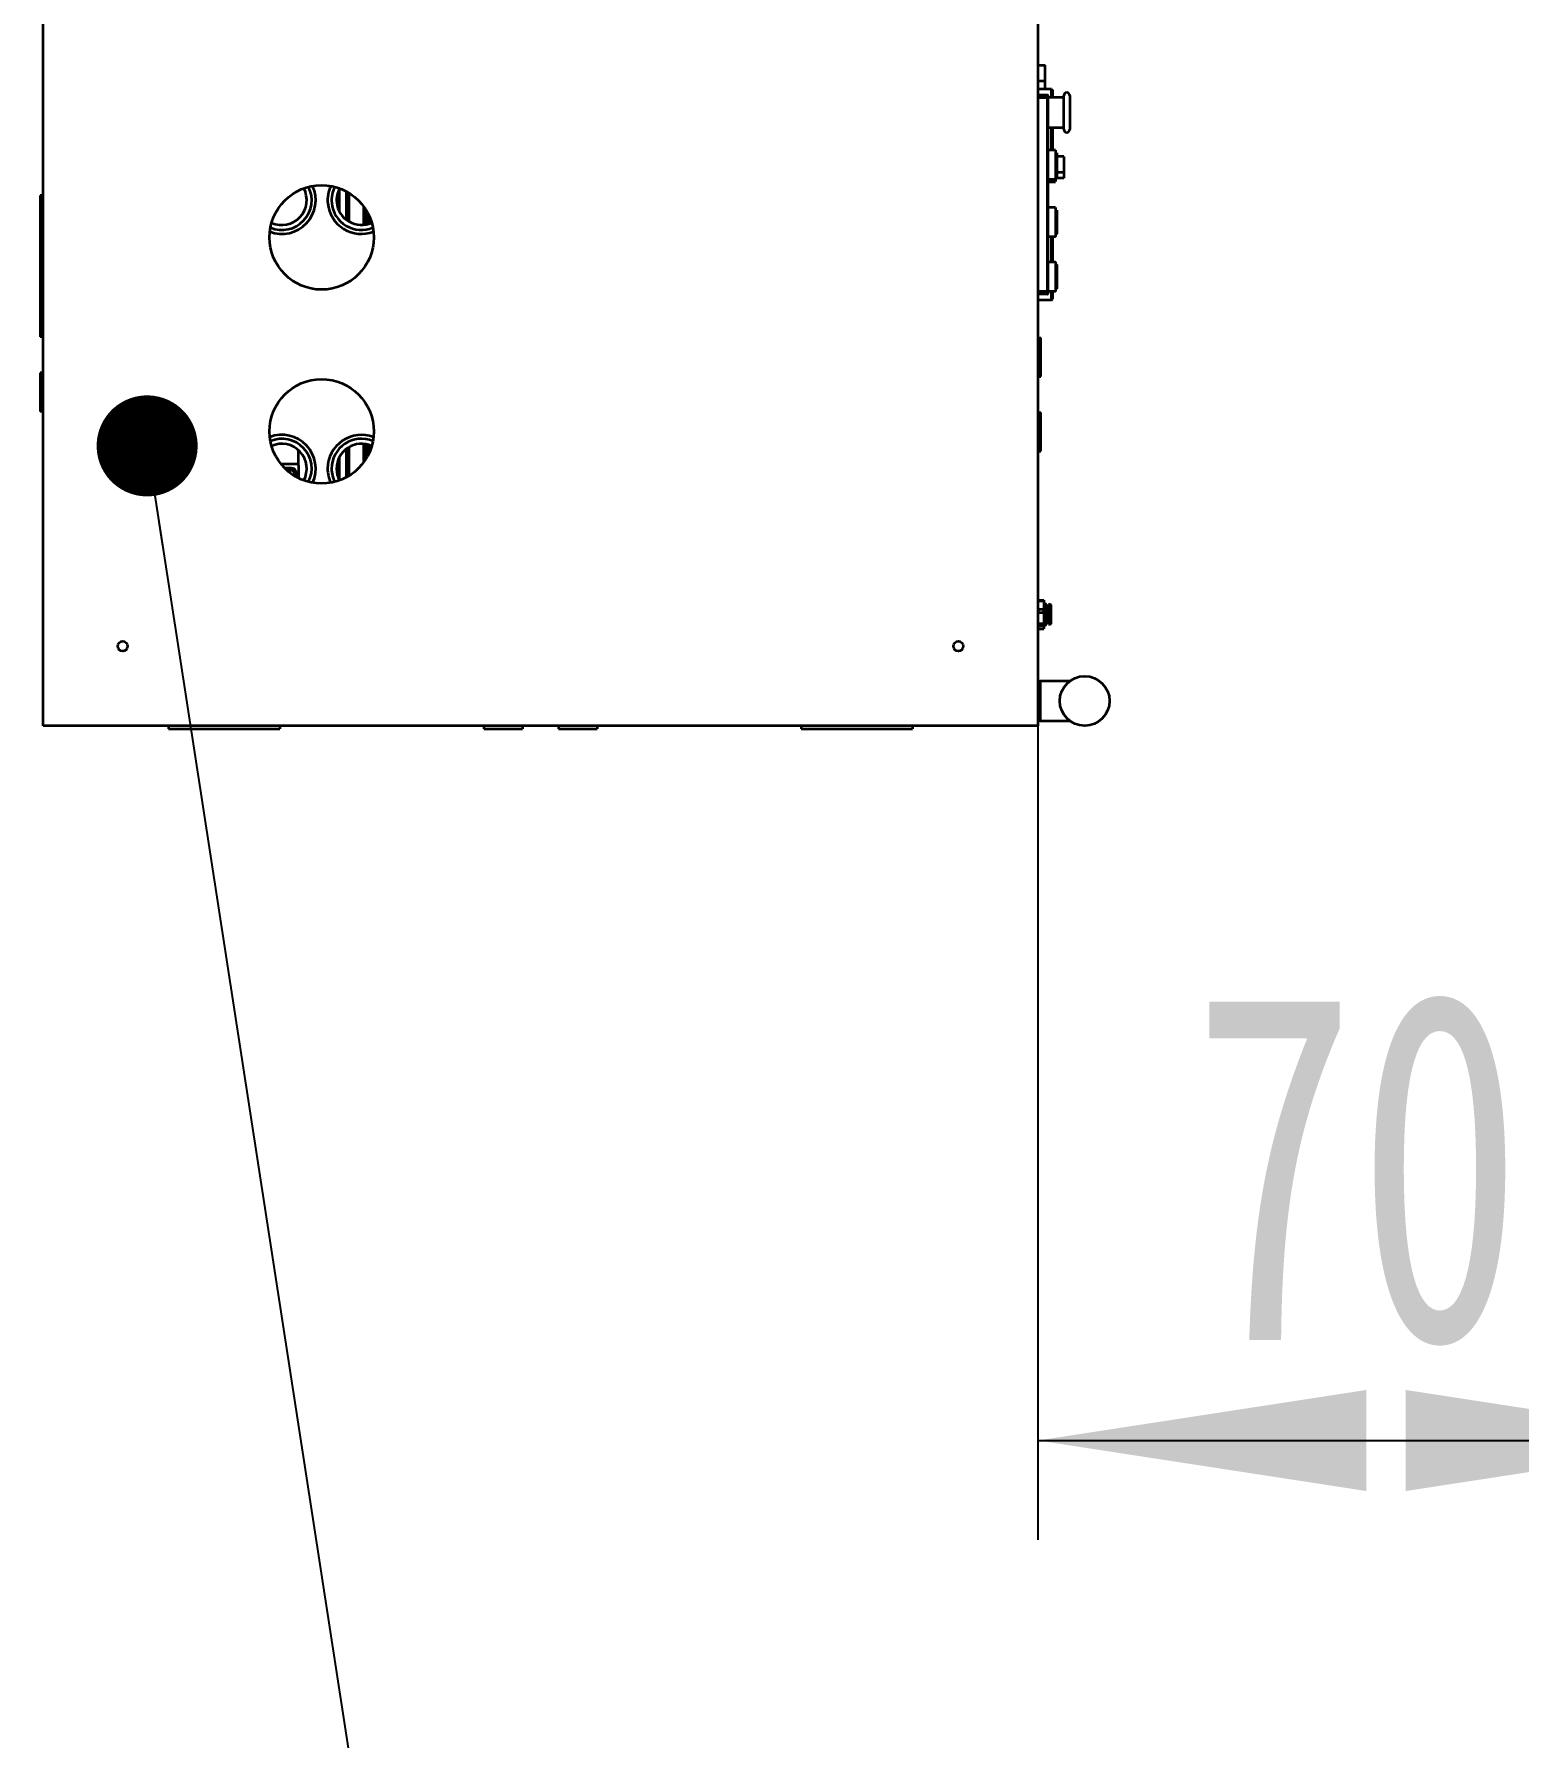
# Model space of a CAD drawing. Header units: millimetres. Extents: x 0 to 420, y 0 to 297.
# Drawn here: x 293.23 to 308.15, y 128.02 to 145.15 of the extents above; entities that cross this region are included whole.
import ezdxf

# ---------------------------------------------------------------- set-up
doc = ezdxf.new("R2010")
doc.units = ezdxf.units.MM
doc.layers.add('尺寸线层', color=150, linetype='Continuous')
doc.styles.add('SLDTEXTSTYLE2', font='TXT', dxfattribs={"width": 0.7})
doc.dimstyles.new('SLDDIMSTYLE0', dxfattribs={"dimtxt": 3.5, "dimasz": 3.302, "dimexe": 0, "dimexo": 0.0625, "dimgap": 0.875, "dimtad": 1, "dimdec": 1, "dimlfac": 100, "dimrnd": 1e-09, "dimzin": 12, "dimdsep": 46, "dimtxsty": 'SLDTEXTSTYLE2', "dimsah": 1, "dimcen": 0.09, "dimadec": 0, "dimazin": 3, "dimtfac": 1, "dimtdec": 3, "dimtofl": 0, "dimtmove": 0, "dimatfit": 3, "dimfxl": 0, "dimfrac": 2, "dimtolj": 1, "dimtzin": 12, "dimarcsym": 0})
doc.dimstyles.new('SLDDIMSTYLE1', dxfattribs={"dimtxt": 0.18, "dimasz": 1.016, "dimexe": 0, "dimexo": 0.0625, "dimgap": 0, "dimtad": 0, "dimtih": 1, "dimtoh": 1, "dimdec": 0, "dimrnd": 1e-09, "dimzin": 0, "dimdsep": 46, "dimtxsty": 'Standard', "dimblk1": 'DOT', "dimblk2": 'DOT', "dimsah": 1, "dimcen": 0.09, "dimadec": 0, "dimazin": 0, "dimtfac": 1.016, "dimtdec": 0, "dimtofl": 0, "dimtmove": 0, "dimatfit": 3, "dimldrblk": 'DOT', "dimfxl": 0, "dimfrac": 2, "dimtolj": 1, "dimtzin": 0, "dimarcsym": 0})

# ---------------------------------------------------------------- blocks, each defined once
blk = doc.blocks.new('_D')
at = {"layer": '尺寸线层'}
for p, q in [((291.943, 202.641), (364.688, 202.641)), ((363.688, 202.641), (363.688, 128.58)), ((326.117, 128.58), (364.688, 128.58))]:
    blk.add_line(p, q, dxfattribs=at)
for points in [[(363.688, 202.641), (363.18, 199.339), (364.196, 199.339)], [(363.688, 128.58), (364.196, 131.882), (363.18, 131.882)]]:
    blk.add_solid(points, dxfattribs=at)
at = {"layer": '尺寸线层', "insert": (359.176, 158.538), "char_height": 3.5, "attachment_point": 1, "rotation": 90, "style": 'SLDTEXTSTYLE2'}
blk.add_mtext('7406.11', dxfattribs=at)
blk = doc.blocks.new('_D_5')
at = {"layer": '尺寸线层'}
for p, q in [((303.317, 138.192), (303.317, 130.008)), ((303.317, 131.008), (310.317, 131.008))]:
    blk.add_line(p, q, dxfattribs=at)
for points in [[(303.317, 131.008), (306.619, 130.5), (306.619, 131.516)], [(310.317, 131.008), (307.015, 131.516), (307.015, 130.5)]]:
    blk.add_solid(points, dxfattribs=at)
at = {"layer": '尺寸线层', "insert": (304.858, 135.519), "char_height": 3.5, "attachment_point": 1, "style": 'SLDTEXTSTYLE2'}
blk.add_mtext('700', dxfattribs=at)
blk = doc.blocks.new('_Dot')
at = {"color": 0, "linetype": 'ByBlock', "lineweight": -2}
blk.add_line((-0.5, 0), (-1, 0), dxfattribs=at)
at = {"color": 0, "linetype": 'ByBlock', "const_width": 0.5}
blk.add_lwpolyline([(-0.25, 0, 1), (0.25, 0, 1)], format="xyb", close=True, dxfattribs=at)

msp = doc.modelspace()

# ---------------------------------------------------------------- linework, layer by layer
at = {"color": 7, "linetype": 'Continuous', "lineweight": 35}
for p, q in [((293.317, 138.1922), (293.317, 151.2922)), ((303.317, 151.2922), (303.317, 138.1922)), ((303.317, 144.8322), (303.391, 144.8322)), ((303.391, 144.6772), (303.391, 144.8322)), ((303.317, 144.6772), (303.391, 144.6772)), ((303.317, 144.5983), (303.3177, 144.5983)), ((303.452, 144.5922), (303.317, 144.5922)), ((303.391, 144.5922), (303.391, 144.6772)), ((303.452, 144.5072), (303.452, 144.5922)), ((303.452, 144.5922), (303.462, 144.5822)), ((303.462, 144.5822), (303.462, 144.5072)), ((303.317, 144.5342), (303.412, 144.5342)), ((303.412, 144.5042), (303.317, 144.5042)), ((303.412, 144.5042), (303.412, 144.5342)), ((303.412, 142.5602), (303.412, 144.5042)), ((303.412, 144.5042), (303.417, 144.5042)), ((303.417, 144.5292), (303.417, 144.5042)), ((303.577, 144.5072), (303.417, 144.5072)), ((303.417, 144.5042), (303.417, 142.5602)), ((303.577, 144.262), (303.577, 144.2621)), ((303.637, 144.2621), (303.637, 144.262)), ((303.417, 144.2072), (303.577, 144.2072)), ((303.452, 143.9778), (303.452, 144.2072)), ((303.462, 144.2072), (303.462, 143.9778)), ((303.493, 143.9778), (303.417, 143.9778)), ((303.5077, 143.9528), (303.4924, 143.9528)), ((303.577, 143.9163), (303.507, 143.9163)), ((303.577, 143.9163), (303.577, 143.7554)), ((303.4924, 143.7128), (303.5077, 143.7128)), ((303.577, 143.7554), (303.507, 143.7554)), ((303.577, 143.7554), (303.577, 143.6972)), ((296.292, 143.5862), (296.292, 143.3683)), ((296.367, 143.2772), (296.367, 143.5639)), ((296.3944, 143.2594), (296.3944, 143.548)), ((303.417, 143.6878), (303.493, 143.6878)), ((303.417, 143.6622), (303.493, 143.6622)), ((303.4924, 143.6872), (303.5077, 143.6872)), ((303.577, 143.6972), (303.507, 143.6972)), ((293.317, 143.5222), (293.287, 143.5222)), ((293.287, 143.5222), (293.287, 142.4922)), ((296.5397, 143.2283), (296.5397, 143.4137)), ((296.567, 143.2323), (296.567, 143.3727)), ((303.493, 143.4022), (303.417, 143.4022)), ((303.5077, 143.3772), (303.4924, 143.3772)), ((296.587, 143.3362), (296.587, 143.2372)), ((296.6144, 143.2703), (296.6144, 143.247)), ((303.417, 143.1122), (303.493, 143.1122)), ((303.452, 142.8522), (303.452, 143.1122)), ((303.462, 143.1122), (303.462, 142.8522)), ((303.4924, 143.1372), (303.5077, 143.1372)), ((303.493, 142.8522), (303.417, 142.8522)), ((303.5077, 142.8272), (303.4924, 142.8272)), ((303.317, 142.5602), (303.412, 142.5602)), ((303.412, 142.5302), (303.317, 142.5302)), ((303.412, 142.5602), (303.417, 142.5602)), ((303.412, 142.5302), (303.412, 142.5602)), ((303.417, 142.5622), (303.493, 142.5622)), ((303.417, 142.5602), (303.417, 142.5352)), ((303.452, 142.4722), (303.452, 142.5622)), ((303.462, 142.5622), (303.462, 142.4822)), ((303.4924, 142.5872), (303.5077, 142.5872)), ((293.317, 142.4922), (293.287, 142.4922)), ((293.287, 142.4922), (293.287, 142.1022)), ((303.452, 142.4722), (303.317, 142.4722)), ((303.452, 142.4722), (303.462, 142.4822)), ((293.317, 142.1022), (293.287, 142.1022)), ((303.317, 142.0922), (303.347, 142.0922)), ((303.347, 141.7022), (303.347, 142.0922)), ((293.287, 141.7422), (293.287, 141.3522)), ((293.317, 141.7422), (293.287, 141.7422)), ((303.317, 141.7022), (303.347, 141.7022)), ((293.317, 141.3522), (293.287, 141.3522)), ((303.317, 141.3422), (303.347, 141.3422)), ((303.347, 140.9522), (303.347, 141.3422)), ((296.367, 140.6906), (296.367, 140.9772)), ((296.3944, 140.7065), (296.3944, 140.9951)), ((296.5397, 140.8408), (296.5397, 141.0262)), ((296.567, 140.8818), (296.567, 141.0222)), ((296.587, 140.9822), (296.567, 140.9822)), ((296.587, 141.0172), (296.587, 140.9183)), ((296.6144, 141.0075), (296.6144, 140.9842)), ((295.7047, 140.8272), (295.871, 140.8272)), ((295.886, 140.8122), (295.871, 140.8272)), ((295.886, 140.8122), (295.886, 140.9615)), ((295.886, 140.8122), (295.886, 140.6808)), ((296.292, 140.8862), (296.292, 140.6683)), ((303.317, 140.9522), (303.347, 140.9522)), ((295.811, 140.7822), (295.7446, 140.7822)), ((295.811, 140.7602), (295.7678, 140.7602)), ((303.3195, 139.4566), (303.3195, 139.4459)), ((303.3195, 139.4566), (303.3745, 139.4566)), ((303.3745, 139.4459), (303.3195, 139.4459)), ((303.3745, 139.4566), (303.3745, 139.4459)), ((303.377, 139.455), (303.377, 139.4409)), ((303.377, 139.4409), (303.377, 139.3708)), ((303.3919, 139.4222), (303.377, 139.4222)), ((303.398, 139.4161), (303.3919, 139.4222)), ((303.3919, 139.4222), (303.3919, 139.4179)), ((303.3195, 139.3658), (303.3195, 139.3282)), ((303.3195, 139.3658), (303.3745, 139.3658)), ((303.3745, 139.3282), (303.3195, 139.3282)), ((303.3745, 139.3658), (303.3745, 139.3282)), ((303.377, 139.3708), (303.377, 139.3215)), ((303.377, 139.3215), (303.377, 139.2281)), ((303.3919, 139.4179), (303.3919, 139.2022)), ((303.398, 139.4161), (303.398, 139.412)), ((303.398, 139.412), (303.398, 139.2084)), ((303.3996, 139.3997), (303.398, 139.3997)), ((303.402, 139.3973), (303.3996, 139.3997)), ((303.3996, 139.3997), (303.3996, 139.3963)), ((303.3996, 139.3963), (303.3996, 139.2247)), ((303.4044, 139.3997), (303.402, 139.3973)), ((303.402, 139.3973), (303.402, 139.394)), ((303.402, 139.394), (303.402, 139.2271)), ((303.41, 139.3997), (303.4044, 139.3997)), ((303.4044, 139.3997), (303.4044, 139.3963)), ((303.4044, 139.3963), (303.4044, 139.2247)), ((303.41, 139.3997), (303.41, 139.3963)), ((303.41, 139.3963), (303.41, 139.2247)), ((303.425, 139.3867), (303.41, 139.3867)), ((303.444, 139.4102), (303.425, 139.4102)), ((303.425, 139.4102), (303.425, 139.4064)), ((303.425, 139.4064), (303.425, 139.2142)), ((303.447, 139.4072), (303.444, 139.4102)), ((303.444, 139.4102), (303.444, 139.4064)), ((303.444, 139.4064), (303.444, 139.2142)), ((303.447, 139.4072), (303.447, 139.4035)), ((303.447, 139.4035), (303.447, 139.2172)), ((303.3195, 139.2214), (303.3745, 139.2214)), ((303.3195, 139.2214), (303.3195, 139.1945)), ((303.3745, 139.1945), (303.3195, 139.1945)), ((303.3195, 139.1678), (303.3745, 139.1678)), ((303.3745, 139.2214), (303.3745, 139.1945)), ((303.377, 139.2281), (303.377, 139.1929)), ((303.377, 139.2022), (303.3919, 139.2022)), ((303.377, 139.1929), (303.377, 139.1695)), ((303.3919, 139.2022), (303.398, 139.2084)), ((303.398, 139.2247), (303.3996, 139.2247)), ((303.3996, 139.2247), (303.402, 139.2271)), ((303.402, 139.2271), (303.4044, 139.2247)), ((303.4044, 139.2247), (303.41, 139.2247)), ((303.41, 139.2377), (303.425, 139.2377)), ((303.425, 139.2142), (303.444, 139.2142)), ((303.444, 139.2142), (303.447, 139.2172)), ((303.317, 138.6422), (303.337, 138.6422)), ((303.337, 138.5922), (303.317, 138.5922)), ((303.337, 138.6422), (303.337, 138.5922)), ((303.3444, 138.6422), (303.337, 138.6422)), ((303.337, 138.5922), (303.337, 138.2922)), ((303.3444, 138.2422), (303.3444, 138.6422)), ((303.637, 138.6422), (303.3444, 138.6422)), ((303.317, 138.2922), (303.337, 138.2922)), ((303.337, 138.2422), (303.317, 138.2422)), ((303.337, 138.2922), (303.337, 138.2422)), ((303.337, 138.2422), (303.3444, 138.2422)), ((303.3444, 138.2422), (303.637, 138.2422)), ((303.317, 138.1922), (293.317, 138.1922)), ((294.577, 138.1922), (294.577, 138.1622)), ((294.577, 138.1622), (295.697, 138.1622)), ((295.697, 138.1922), (295.697, 138.1622)), ((297.747, 138.1922), (297.747, 138.1622)), ((297.747, 138.1622), (298.137, 138.1622)), ((298.137, 138.1922), (298.137, 138.1622)), ((298.497, 138.1922), (298.497, 138.1622)), ((298.497, 138.1622), (298.887, 138.1622)), ((298.887, 138.1922), (298.887, 138.1622)), ((300.937, 138.1922), (300.937, 138.1622)), ((300.937, 138.1622), (302.057, 138.1622)), ((302.057, 138.1922), (302.057, 138.1622))]:
    msp.add_line(p, q, dxfattribs=at)
for centre, radius in [((296.117, 143.1022), 0.525), ((296.117, 141.1522), 0.525), ((294.117, 138.9922), 0.05), ((302.517, 138.9922), 0.05), ((303.787, 138.4422), 0.25)]:
    msp.add_circle(centre, radius, dxfattribs=at)
for centre, radius, start, end in [((303.412, 144.5292), 0.005, 0, 90), ((303.607, 144.5272), 0.03, 0, 180), ((303.607, 144.1872), 0.03, 180, 0), ((295.717, 143.4772), 0.34, 249.00217, 24.69305), ((295.717, 143.4772), 0.3, 247.30862, 26.3866), ((295.717, 143.4772), 0.25, 245.4605, 28.23472), ((296.517, 143.4772), 0.34, 155.30695, 185.56401), ((296.517, 143.4772), 0.3, 153.6134, 185.56401), ((296.517, 143.4772), 0.25, 151.76528, 185.56401), ((296.517, 143.4772), 0.34, 185.56401, 290.99783), ((296.517, 143.4772), 0.3, 185.56401, 292.69138), ((296.517, 143.4772), 0.25, 185.56401, 294.5395), ((303.412, 142.5352), 0.005, 270, 0), ((295.717, 140.7772), 0.34, 335.30695, 110.99783), ((295.717, 140.7772), 0.3, 333.6134, 112.69138), ((295.717, 140.7772), 0.25, 331.76528, 114.5395), ((296.517, 140.7772), 0.34, 69.00217, 180), ((296.517, 140.7772), 0.3, 67.30862, 180), ((296.517, 140.7772), 0.25, 65.4605, 180), ((295.811, 140.7272), 0.055, 325.89837, 90), ((295.811, 140.7272), 0.033, 323.79025, 90), ((296.517, 140.7772), 0.34, 180, 204.69305), ((296.517, 140.7772), 0.3, 180, 206.3866), ((296.517, 140.7772), 0.25, 180, 208.23472)]:
    msp.add_arc(centre, radius, start, end, dxfattribs=at)
for points, knots in [([(303.417, 144.5072), (303.417, 144.5072), (303.417, 144.5076), (303.417, 144.5068), (303.417, 144.506)], [0, 0, 0, 0, 0.0656974, 1, 1, 1, 1]), ([(303.577, 144.2621), (303.577, 144.2717), (303.577, 144.2908), (303.577, 144.3231), (303.577, 144.3564), (303.577, 144.3898), (303.577, 144.4219), (303.577, 144.4516), (303.577, 144.4776), (303.577, 144.499), (303.577, 144.5151), (303.577, 144.5244), (303.577, 144.5283), (303.577, 144.5272), (303.577, 144.5272)], [0, 0, 0, 0, 0.0906819, 0.1813637, 0.2720456, 0.3627274, 0.4534093, 0.5440912, 0.634773, 0.7254549, 0.8161368, 0.9068186, 0.9975005, 1, 1, 1, 1]), ([(303.637, 144.5272), (303.637, 144.5265), (303.637, 144.5252), (303.637, 144.5149), (303.637, 144.499), (303.637, 144.4776), (303.637, 144.4516), (303.637, 144.4219), (303.637, 144.3898), (303.637, 144.3564), (303.637, 144.3231), (303.637, 144.2908), (303.637, 144.2717), (303.637, 144.2621)], [0, 0, 0, 0, 0.0909091, 0.1818182, 0.2727273, 0.3636363, 0.4545454, 0.5454545, 0.6363636, 0.7272727, 0.8181818, 0.9090909, 1, 1, 1, 1]), ([(303.637, 144.262), (303.637, 144.2531), (303.637, 144.2354), (303.637, 144.2145), (303.637, 144.1989), (303.637, 144.189), (303.637, 144.1879), (303.637, 144.1873)], [0, 0, 0, 0, 0.2011088, 0.4022177, 0.6033265, 0.8044353, 1, 1, 1, 1]), ([(303.493, 143.9776), (303.493, 143.9772), (303.493, 143.9763), (303.493, 143.9682), (303.493, 143.9551), (303.493, 143.9372), (303.493, 143.9153), (303.493, 143.8902), (303.493, 143.8629), (303.493, 143.8345), (303.493, 143.806), (303.493, 143.7785), (303.493, 143.7532), (303.493, 143.7306), (303.493, 143.719), (303.493, 143.7132)], [0, 0, 0, 0, 0.0726837, 0.14996, 0.2272364, 0.3045128, 0.3817891, 0.4590655, 0.5363418, 0.6136182, 0.6908946, 0.7681709, 0.8454473, 0.9227236, 1, 1, 1, 1]), ([(303.507, 143.9526), (303.507, 143.9523), (303.507, 143.9516), (303.507, 143.9448), (303.507, 143.934), (303.507, 143.9192), (303.507, 143.901), (303.507, 143.8803), (303.507, 143.8577), (303.507, 143.8342), (303.507, 143.8106), (303.507, 143.7878), (303.507, 143.7669), (303.507, 143.7482), (303.507, 143.7386), (303.507, 143.7338)], [0, 0, 0, 0, 0.0726837, 0.14996, 0.2272364, 0.3045128, 0.3817891, 0.4590655, 0.5363418, 0.6136182, 0.6908946, 0.7681709, 0.8454473, 0.9227236, 1, 1, 1, 1]), ([(303.493, 143.7132), (303.493, 143.7082), (303.493, 143.6983), (303.493, 143.6904), (303.493, 143.687), (303.493, 143.6879), (303.493, 143.6879)], [0, 0, 0, 0, 0.3268581, 0.6537162, 0.9805742, 1, 1, 1, 1]), ([(303.507, 143.7338), (303.507, 143.7297), (303.507, 143.7215), (303.507, 143.715), (303.507, 143.7121), (303.507, 143.7129), (303.507, 143.7129)], [0, 0, 0, 0, 0.32685808, 0.65371615, 0.98057423, 1, 1, 1, 1]), ([(303.507, 143.7094), (303.507, 143.7088), (303.507, 143.7035), (303.507, 143.7002), (303.507, 143.6972)], [0, 0, 0, 0, 0.1130282, 1, 1, 1, 1]), ([(303.493, 143.6844), (303.493, 143.6802), (303.493, 143.6713), (303.493, 143.6637), (303.493, 143.6628), (303.493, 143.6624)], [0, 0, 0, 0, 0.316173, 0.6683541, 1, 1, 1, 1]), ([(303.507, 143.6972), (303.507, 143.6967), (303.507, 143.6932), (303.507, 143.6884), (303.507, 143.6877), (303.507, 143.6874)], [0, 0, 0, 0, 0.0688218, 0.5483924, 1, 1, 1, 1]), ([(303.493, 143.402), (303.493, 143.4016), (303.493, 143.4009), (303.493, 143.3931), (303.493, 143.3838), (303.493, 143.3792)], [0, 0, 0, 0, 0.3134958, 0.6567479, 1, 1, 1, 1]), ([(303.493, 143.3792), (303.493, 143.3736), (303.493, 143.3624), (303.493, 143.3403), (303.493, 143.3154), (303.493, 143.2881), (303.493, 143.2597), (303.493, 143.2312), (303.493, 143.2037), (303.493, 143.1782), (303.493, 143.1558), (303.493, 143.1373), (303.493, 143.1233), (303.493, 143.115), (303.493, 143.1115), (303.493, 143.1124), (303.493, 143.1125)], [0, 0, 0, 0, 0.0764135, 0.152827, 0.2292406, 0.3056541, 0.3820676, 0.4584811, 0.5348946, 0.6113082, 0.6877217, 0.7641352, 0.8405487, 0.9169622, 0.9933758, 1, 1, 1, 1]), ([(303.507, 143.3771), (303.507, 143.3767), (303.507, 143.3761), (303.507, 143.3697), (303.507, 143.362), (303.507, 143.3581)], [0, 0, 0, 0, 0.3134958, 0.6567479, 1, 1, 1, 1]), ([(303.507, 143.3581), (303.507, 143.3535), (303.507, 143.3443), (303.507, 143.326), (303.507, 143.3054), (303.507, 143.2828), (303.507, 143.2593), (303.507, 143.2357), (303.507, 143.2129), (303.507, 143.1919), (303.507, 143.1733), (303.507, 143.158), (303.507, 143.1464), (303.507, 143.1395), (303.507, 143.1366), (303.507, 143.1374), (303.507, 143.1374)], [0, 0, 0, 0, 0.0764135, 0.152827, 0.2292406, 0.3056541, 0.3820676, 0.4584811, 0.5348946, 0.6113082, 0.6877217, 0.7641352, 0.8405487, 0.9169622, 0.9933758, 1, 1, 1, 1]), ([(303.493, 142.8516), (303.493, 142.8517), (303.493, 142.8523), (303.493, 142.8473), (303.493, 142.8373), (303.493, 142.8263), (303.493, 142.8208)], [0, 0, 0, 0, 0.122515, 0.41501, 0.707505, 1, 1, 1, 1]), ([(303.493, 142.8208), (303.493, 142.8145), (303.493, 142.8018), (303.493, 142.778), (303.493, 142.7518), (303.493, 142.7238), (303.493, 142.6952), (303.493, 142.6671), (303.493, 142.6405), (303.493, 142.6165), (303.493, 142.5959), (303.493, 142.5796), (303.493, 142.5684), (303.493, 142.5626), (303.493, 142.5628), (303.493, 142.5629)], [0, 0, 0, 0, 0.07948407, 0.15896813, 0.2384522, 0.31793626, 0.39742033, 0.4769044, 0.55638846, 0.63587253, 0.71535659, 0.79484066, 0.87432473, 0.95380879, 1, 1, 1, 1]), ([(303.507, 142.8267), (303.507, 142.8268), (303.507, 142.8273), (303.507, 142.8231), (303.507, 142.8149), (303.507, 142.8058), (303.507, 142.8012)], [0, 0, 0, 0, 0.122515, 0.41501, 0.707505, 1, 1, 1, 1]), ([(303.507, 142.8012), (303.507, 142.796), (303.507, 142.7855), (303.507, 142.7658), (303.507, 142.7441), (303.507, 142.721), (303.507, 142.6973), (303.507, 142.674), (303.507, 142.652), (303.507, 142.6321), (303.507, 142.6151), (303.507, 142.6016), (303.507, 142.5924), (303.507, 142.5875), (303.507, 142.5877), (303.507, 142.5878)], [0, 0, 0, 0, 0.0794841, 0.1589681, 0.2384522, 0.3179363, 0.3974203, 0.4769044, 0.5563885, 0.6358725, 0.7153566, 0.7948407, 0.8743247, 0.9538088, 1, 1, 1, 1]), ([(303.317, 139.455), (303.3175, 139.4553), (303.3183, 139.4558), (303.3192, 139.4564), (303.3195, 139.4566)], [0, 0, 0, 0, 0.559283, 1, 1, 1, 1]), ([(303.3195, 139.4459), (303.3191, 139.445), (303.3182, 139.4433), (303.3174, 139.4416), (303.317, 139.4409)], [0, 0, 0, 0, 0.5606616, 1, 1, 1, 1]), ([(303.3745, 139.4566), (303.375, 139.4563), (303.3759, 139.4558), (303.3767, 139.4552), (303.377, 139.455)], [0, 0, 0, 0, 0.5606616, 1, 1, 1, 1]), ([(303.377, 139.4409), (303.3766, 139.4418), (303.3758, 139.4435), (303.3749, 139.4452), (303.3745, 139.4459)], [0, 0, 0, 0, 0.559283, 1, 1, 1, 1]), ([(303.317, 139.3708), (303.3175, 139.3698), (303.3183, 139.3682), (303.3192, 139.3665), (303.3195, 139.3658)], [0, 0, 0, 0, 0.559283, 1, 1, 1, 1]), ([(303.3195, 139.3282), (303.3191, 139.327), (303.3182, 139.3248), (303.3174, 139.3225), (303.317, 139.3215)], [0, 0, 0, 0, 0.5606616, 1, 1, 1, 1]), ([(303.3745, 139.3658), (303.375, 139.3667), (303.3759, 139.3684), (303.3767, 139.37), (303.377, 139.3708)], [0, 0, 0, 0, 0.56066159, 1, 1, 1, 1]), ([(303.377, 139.3215), (303.3766, 139.3228), (303.3758, 139.325), (303.3749, 139.3272), (303.3745, 139.3282)], [0, 0, 0, 0, 0.559283, 1, 1, 1, 1]), ([(303.317, 139.2281), (303.3175, 139.2268), (303.3183, 139.2246), (303.3192, 139.2224), (303.3195, 139.2214)], [0, 0, 0, 0, 0.559283, 1, 1, 1, 1]), ([(303.3195, 139.1945), (303.3191, 139.1942), (303.3182, 139.1937), (303.3174, 139.1931), (303.317, 139.1929)], [0, 0, 0, 0, 0.5606616, 1, 1, 1, 1]), ([(303.317, 139.1695), (303.3175, 139.1692), (303.3183, 139.1686), (303.3192, 139.1681), (303.3195, 139.1678)], [0, 0, 0, 0, 0.55928299, 1, 1, 1, 1]), ([(303.3745, 139.2214), (303.375, 139.2226), (303.3759, 139.2248), (303.3767, 139.2271), (303.377, 139.2281)], [0, 0, 0, 0, 0.5606616, 1, 1, 1, 1]), ([(303.377, 139.1929), (303.3766, 139.1932), (303.3758, 139.1937), (303.3749, 139.1943), (303.3745, 139.1945)], [0, 0, 0, 0, 0.559283, 1, 1, 1, 1]), ([(303.3745, 139.1678), (303.375, 139.1681), (303.3759, 139.1687), (303.3767, 139.1693), (303.377, 139.1695)], [0, 0, 0, 0, 0.56066159, 1, 1, 1, 1])]:
    msp.add_open_spline(points, degree=3, knots=knots, dxfattribs=at)
msp.add_open_spline([(303.577, 144.1872), (303.577, 144.1878), (303.577, 144.189), (303.577, 144.1989), (303.577, 144.2145), (303.577, 144.2354), (303.577, 144.2531), (303.577, 144.262)], degree=3, dxfattribs=at)

# ---------------------------------------------------------------- dimensions: what is measured, and where the dimension line sits
at = {"layer": '尺寸线层'}
dim = msp.add_linear_dim(base=(363.6876, 128.5802), p1=(291.9431, 202.6412), p2=(326.1167, 128.5802), angle=90, dimstyle='SLDDIMSTYLE0', dxfattribs=at)
dim.commit()
dim.dimension.update_dxf_attribs({"geometry": '_D', "text_midpoint": (363.6876, 163.9067), "dimtype": 160})
dim = msp.add_linear_dim(base=(310.317, 131.0075), p1=(303.317, 138.1922), p2=(310.317, 128.5802), dimstyle='SLDDIMSTYLE0', dxfattribs=at)
dim.commit()
dim.dimension.update_dxf_attribs({"geometry": '_D_5', "text_midpoint": (307.1598, 131.0075), "dimtype": 160})

# ---------------------------------------------------------------- leaders
msp.add_leader([(294.3629, 141.0062), (299.0465, 110.6927)], dimstyle='SLDDIMSTYLE1', dxfattribs=at)

doc.saveas('drawing.dxf')
